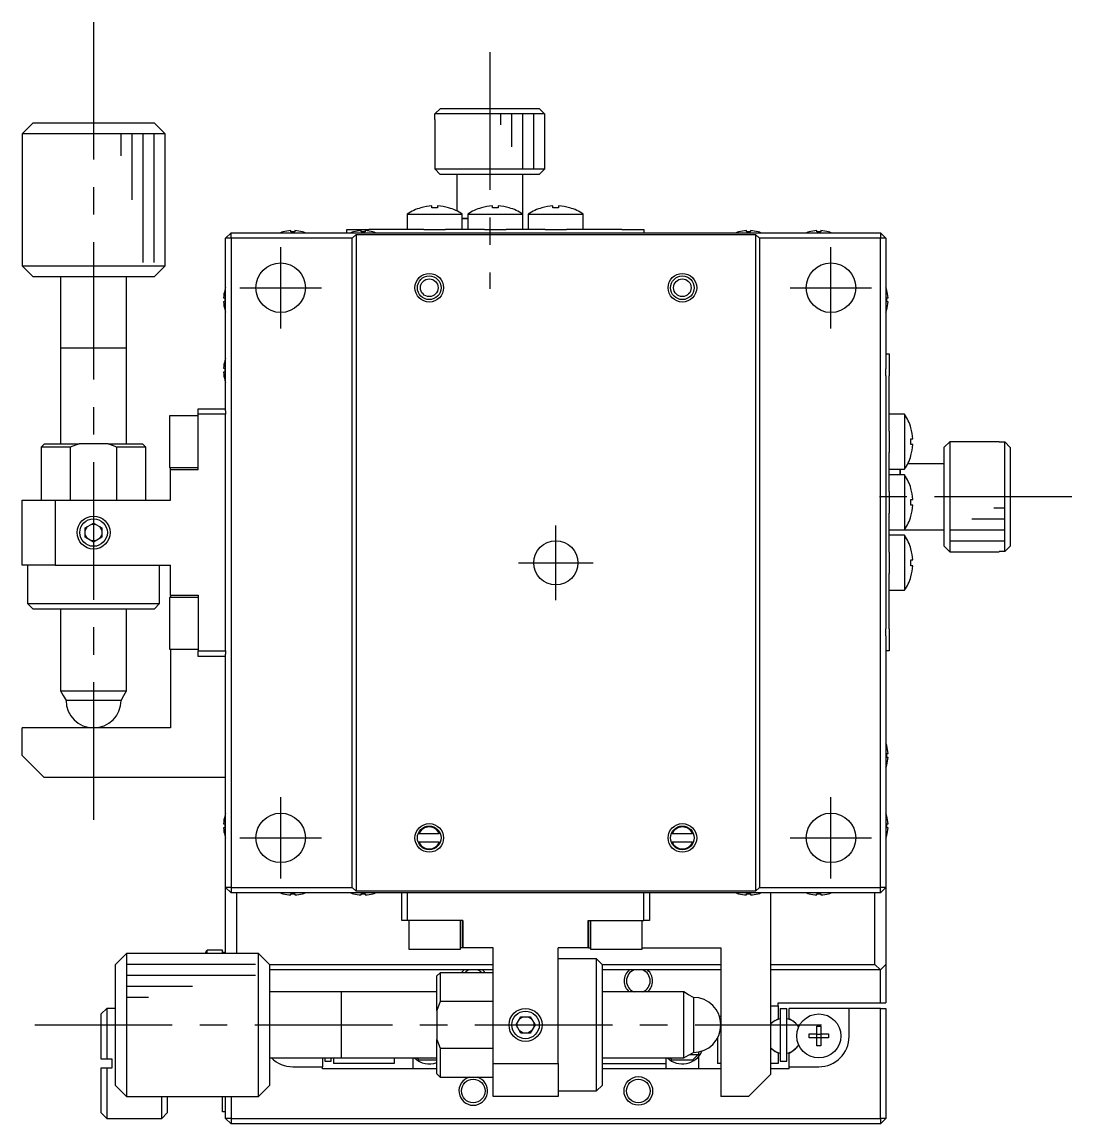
# Model space of a CAD drawing. Extents: x -312 to 352, y 11 to 577.
# Drawn here: x 256.9 to 352.3, y 272.4 to 372.5 of the extents above; entities that cross this region are included whole.
import ezdxf

# ---------------------------------------------------------------- set-up
doc = ezdxf.new("R2010")
doc.units = 0
doc.header["$LTSCALE"] = 10
doc.linetypes.add('CENTER', pattern=[2, 1.25, -0.25, 0.25, -0.25])
doc.layers.get('0').update_dxf_attribs({"linetype": 'CONTINUOUS'})
doc.layers.add('CENTER', color=1, linetype='CENTER')

msp = doc.modelspace()

# ---------------------------------------------------------------- linework, layer by layer
at = {"color": 7, "linetype": 'CONTINUOUS'}
for p, q in [((294.37516, 364.182619), (294.876947, 364.682619)), ((294.876947, 364.682619), (303.841321, 364.682619)), ((303.841321, 364.682619), (304.343109, 364.182619)), ((294.359134, 363.682619), (294.37516, 363.682619)), ((294.359134, 363.682619), (294.359134, 359.182619)), ((304.343109, 364.182619), (294.37516, 364.182619)), ((294.37516, 363.682619), (294.37516, 364.182619)), ((304.343109, 364.182619), (304.343109, 363.682619)), ((304.343109, 363.682619), (304.359134, 363.682619)), ((304.359134, 359.182619), (304.359134, 363.682619)), ((257.859134, 363.382619), (256.859134, 362.382619)), ((257.859134, 363.382619), (268.859134, 363.382619)), ((269.859134, 362.382619), (268.859134, 363.382619)), ((269.859134, 362.382619), (256.859134, 362.382619)), ((256.859134, 362.382619), (256.859134, 350.382619)), ((269.859134, 350.382619), (269.859134, 362.382619)), ((294.359134, 359.182619), (304.359134, 359.182619)), ((294.359134, 359.182619), (294.859134, 358.682619)), ((303.859134, 358.682619), (294.859134, 358.682619)), ((296.359134, 358.682619), (296.359134, 355.363748)), ((302.359134, 355.074276), (302.359134, 358.682619)), ((303.859134, 358.682619), (304.359134, 359.182619)), ((293.100545, 355.6452), (293.097201, 355.652055)), ((294.099134, 355.6452), (294.099134, 355.817572)), ((294.619134, 355.6452), (294.099134, 355.6452)), ((294.619134, 355.817572), (294.619134, 355.6452)), ((295.621067, 355.652055), (295.617724, 355.6452)), ((298.600545, 355.6452), (298.597201, 355.652055)), ((299.599134, 355.6452), (299.599134, 355.817572)), ((300.119134, 355.6452), (299.599134, 355.6452)), ((300.119134, 355.817572), (300.119134, 355.6452)), ((301.121067, 355.652055), (301.117724, 355.6452)), ((304.100545, 355.6452), (304.097201, 355.652055)), ((305.099134, 355.6452), (305.099134, 355.817572)), ((305.619134, 355.6452), (305.099134, 355.6452)), ((305.619134, 355.817572), (305.619134, 355.6452)), ((306.621067, 355.652055), (306.617724, 355.6452)), ((291.859134, 355.074276), (294.359134, 355.074276)), ((291.859134, 355.074276), (291.859134, 353.682619)), ((294.359134, 355.074276), (296.859134, 355.074276)), ((296.859134, 353.682619), (296.859134, 355.074276)), ((296.859134, 354.682619), (297.359134, 354.682619)), ((297.359134, 354.682619), (296.859134, 354.682619)), ((297.359134, 355.074276), (299.859134, 355.074276)), ((297.359134, 355.074276), (297.359134, 353.682619)), ((299.859134, 355.074276), (302.359134, 355.074276)), ((302.359134, 353.682619), (302.359134, 355.074276)), ((302.859134, 355.074276), (305.359134, 355.074276)), ((302.859134, 355.074276), (302.859134, 353.682619)), ((305.359134, 355.074276), (307.859134, 355.074276)), ((307.859134, 353.682619), (307.859134, 355.074276)), ((281.279134, 353.452141), (281.279134, 353.572478)), ((281.639134, 353.572478), (281.639134, 353.452141)), ((286.359134, 353.382619), (286.359134, 353.682619)), ((286.359134, 353.682619), (288.359134, 353.682619)), ((287.679134, 353.452141), (287.679134, 353.572478)), ((288.039134, 353.572478), (288.039134, 353.452141)), ((293.379338, 353.682619), (288.359134, 353.682619)), ((293.379338, 353.682619), (294.359134, 353.682619)), ((294.359134, 353.682619), (295.33893, 353.682619)), ((298.879338, 353.682619), (295.33893, 353.682619)), ((298.879338, 353.682619), (299.859134, 353.682619)), ((299.859134, 353.682619), (300.83893, 353.682619)), ((304.379338, 353.682619), (300.83893, 353.682619)), ((304.379338, 353.682619), (305.359134, 353.682619)), ((305.359134, 353.682619), (306.33893, 353.682619)), ((311.359134, 353.682619), (306.33893, 353.682619)), ((311.359134, 353.682619), (313.359134, 353.682619)), ((313.359134, 353.682619), (313.359134, 353.382619)), ((322.679134, 353.452141), (322.679134, 353.572478)), ((323.039134, 353.572478), (323.039134, 353.452141)), ((329.079134, 353.452141), (329.079134, 353.572478)), ((329.439134, 353.572478), (329.439134, 353.452141)), ((275.859134, 353.382619), (275.359134, 352.882619)), ((275.359134, 337.182619), (275.359134, 352.882619)), ((275.859134, 352.882619), (275.359134, 352.882619)), ((275.859134, 352.882619), (275.859134, 353.382619)), ((275.859134, 353.382619), (334.859134, 353.382619)), ((286.859134, 352.882619), (275.859134, 352.882619)), ((275.859134, 352.882619), (275.859134, 293.882619)), ((280.572773, 353.452141), (280.570518, 353.456763)), ((281.639134, 353.452141), (281.279134, 353.452141)), ((282.34775, 353.456763), (282.345496, 353.452141)), ((286.859134, 352.882619), (287.209134, 353.232619)), ((286.859134, 293.882619), (286.859134, 352.882619)), ((286.972773, 353.452141), (286.970518, 353.456763)), ((287.209134, 353.232619), (323.509134, 353.232619)), ((287.209134, 353.232619), (287.209134, 293.532619)), ((288.039134, 353.452141), (287.679134, 353.452141)), ((288.74775, 353.456763), (288.745496, 353.452141)), ((321.972773, 353.452141), (321.970518, 353.456763)), ((323.039134, 353.452141), (322.679134, 353.452141)), ((323.509134, 353.232619), (323.859134, 352.882619)), ((323.509134, 353.232619), (323.509134, 293.532619)), ((323.74775, 353.456763), (323.745496, 353.452141)), ((323.859134, 352.882619), (323.859134, 293.882619)), ((334.859134, 352.882619), (323.859134, 352.882619)), ((328.372773, 353.452141), (328.370518, 353.456763)), ((329.439134, 353.452141), (329.079134, 353.452141)), ((330.14775, 353.456763), (330.145496, 353.452141)), ((334.859134, 353.382619), (334.859134, 352.882619)), ((335.359134, 352.882619), (334.859134, 353.382619)), ((334.859134, 293.882619), (334.859134, 352.882619)), ((335.359134, 352.882619), (334.859134, 352.882619)), ((335.359134, 352.882619), (335.359134, 341.007119)), ((256.859134, 350.382619), (256.859401, 350.382619)), ((256.859134, 350.382619), (257.859134, 349.382619)), ((256.859401, 350.382619), (269.859134, 350.382619)), ((268.859134, 349.382619), (269.859134, 350.382619)), ((268.859134, 349.382619), (257.85936, 349.382619)), ((260.359134, 349.382619), (260.359134, 342.882619)), ((266.359134, 342.882619), (266.359134, 349.382619)), ((275.28499, 348.171235), (275.289613, 348.16898)), ((335.428656, 348.168981), (335.433278, 348.171235)), ((275.169275, 347.462619), (275.289613, 347.462619)), ((275.289613, 347.102619), (275.169275, 347.102619)), ((275.289613, 347.462619), (275.289613, 347.102619)), ((335.428656, 347.462619), (335.548993, 347.462619)), ((335.428656, 347.102619), (335.428656, 347.462619)), ((335.548993, 347.102619), (335.428656, 347.102619)), ((275.289613, 346.396258), (275.28499, 346.394003)), ((335.433278, 346.394003), (335.428656, 346.396258)), ((266.359139, 342.882619), (260.359129, 342.882619)), ((260.359134, 342.887619), (260.359134, 342.882619)), ((260.359134, 342.882619), (260.359134, 342.877619)), ((260.359134, 342.882619), (260.359134, 334.182638)), ((266.359134, 342.882619), (266.359134, 342.887619)), ((266.359134, 342.877619), (266.359134, 342.882619)), ((266.359134, 334.182638), (266.359134, 342.882619)), ((275.28499, 341.771235), (275.289613, 341.76898)), ((335.359134, 342.382619), (335.659134, 342.382619)), ((335.659134, 342.382619), (335.659134, 340.382619)), ((275.169275, 341.062619), (275.289613, 341.062619)), ((275.289613, 340.702619), (275.169275, 340.702619)), ((275.289613, 341.062619), (275.289613, 340.702619)), ((335.359134, 340.382619), (335.359134, 341.007119)), ((275.289613, 339.996258), (275.28499, 339.994003)), ((335.359134, 340.382619), (335.359134, 317.382619)), ((335.659134, 335.362415), (335.659134, 340.382619)), ((270.259134, 336.732619), (270.259134, 332.032619)), ((272.859134, 336.732619), (270.259134, 336.732619)), ((272.859134, 336.882619), (272.859134, 337.382619)), ((272.859134, 337.382619), (275.359134, 337.382619)), ((272.859134, 331.835091), (272.859134, 336.882619)), ((275.359134, 336.882619), (272.859134, 336.882619)), ((275.359134, 337.182619), (275.359134, 336.882619)), ((275.359134, 315.382619), (275.359134, 336.882619)), ((337.050792, 336.882619), (335.659134, 336.882619)), ((337.050792, 336.882619), (337.050792, 334.382619)), ((337.621715, 335.641209), (337.62857, 335.644552)), ((335.659134, 335.362415), (335.659134, 334.382619)), ((337.621715, 334.642619), (337.794087, 334.642619)), ((337.621715, 334.122619), (337.621715, 334.642619)), ((258.909134, 334.182619), (258.609134, 333.882619)), ((261.237814, 333.882619), (258.609134, 333.882619)), ((258.609134, 333.882619), (258.609134, 329.082619)), ((258.909134, 334.182619), (262.040044, 334.182619)), ((258.909134, 334.182619), (260.359134, 334.182619)), ((262.040044, 334.182619), (261.237814, 333.882619)), ((261.237814, 333.882619), (261.237814, 329.082619)), ((264.678225, 334.182619), (262.040044, 334.182619)), ((264.678225, 334.182619), (267.809134, 334.182619)), ((265.480455, 333.882619), (264.678225, 334.182619)), ((268.109134, 333.882619), (265.480455, 333.882619)), ((265.480455, 329.082619), (265.480455, 333.882619)), ((266.359134, 334.182619), (267.809134, 334.182619)), ((268.109134, 333.882619), (267.809134, 334.182619)), ((268.109134, 329.082619), (268.109134, 333.882619)), ((335.659134, 334.382619), (335.659134, 333.402823)), ((337.050792, 334.382619), (337.050792, 331.882619)), ((337.794087, 334.122619), (337.621715, 334.122619)), ((341.159134, 334.382619), (340.659134, 333.882619)), ((340.659134, 324.882619), (340.659134, 333.882619)), ((341.159134, 334.382619), (341.159134, 324.382619)), ((345.659134, 334.382619), (341.159134, 334.382619)), ((345.659134, 334.382619), (345.659134, 334.366593)), ((345.659134, 334.366593), (346.159134, 334.366593)), ((346.159134, 324.398645), (346.159134, 334.366593)), ((346.159134, 334.366593), (346.659134, 333.864806)), ((346.659134, 333.864806), (346.659134, 324.900432)), ((335.659134, 329.862415), (335.659134, 333.402823)), ((337.62857, 333.120686), (337.621715, 333.12403)), ((270.259134, 332.032619), (272.859134, 332.032619)), ((270.359134, 331.864464), (270.359134, 332.032619)), ((270.359134, 331.864464), (272.859134, 331.864464)), ((270.359134, 331.835091), (270.359134, 331.864464)), ((270.359134, 329.082619), (270.359134, 331.835091)), ((272.859134, 331.835091), (270.359134, 331.835091)), ((335.659134, 331.882619), (337.050792, 331.882619)), ((336.659134, 331.882619), (336.659134, 331.382619)), ((336.659134, 331.382619), (336.659134, 331.882619)), ((340.659134, 332.382619), (337.340263, 332.382619)), ((337.050792, 331.382619), (335.659134, 331.382619)), ((337.050792, 331.382619), (337.050792, 328.882619)), ((335.659134, 329.862415), (335.659134, 328.882619)), ((337.621715, 330.141209), (337.62857, 330.144552)), ((256.859134, 323.182619), (256.859134, 329.082619)), ((256.859134, 329.082619), (259.859134, 329.082619)), ((259.859134, 329.082619), (259.859134, 323.182619)), ((259.859134, 329.082619), (270.359134, 329.082619)), ((335.659134, 328.882619), (335.659134, 327.902823)), ((337.050792, 328.882619), (337.050792, 326.382619)), ((337.621715, 329.142619), (337.794087, 329.142619)), ((337.621715, 328.622619), (337.621715, 329.142619)), ((337.794087, 328.622619), (337.621715, 328.622619)), ((335.659134, 324.362415), (335.659134, 327.902823)), ((337.62857, 327.620686), (337.621715, 327.62403)), ((262.609134, 326.565632), (263.359134, 326.998644)), ((262.609134, 326.333581), (262.810096, 326.681657)), ((262.609134, 325.699606), (262.609134, 326.565632)), ((263.158172, 326.882619), (263.560096, 326.882619)), ((263.359134, 326.998644), (264.109134, 326.565632)), ((263.908172, 326.681657), (264.109134, 326.333581)), ((264.109134, 326.565632), (264.109134, 325.699606)), ((262.810096, 325.583581), (262.609134, 325.931657)), ((263.359134, 325.266594), (262.609134, 325.699606)), ((264.109134, 325.699606), (263.359134, 325.266594)), ((264.109134, 325.931657), (263.908172, 325.583581)), ((335.659134, 326.382619), (337.050792, 326.382619)), ((337.050792, 325.882619), (335.659134, 325.882619)), ((337.050792, 326.382619), (340.659134, 326.382619)), ((337.050792, 325.882619), (337.050792, 323.382619)), ((263.560096, 325.382619), (263.158172, 325.382619)), ((337.621715, 324.641209), (337.62857, 324.644552)), ((340.659134, 324.882619), (341.159134, 324.382619)), ((346.659134, 324.900432), (346.159134, 324.398645)), ((335.659134, 324.362415), (335.659134, 323.382619)), ((337.621715, 323.642619), (337.794087, 323.642619)), ((337.621715, 323.122619), (337.621715, 323.642619)), ((341.159134, 324.382619), (345.659134, 324.382619)), ((346.159134, 324.398645), (345.659134, 324.398645)), ((345.659134, 324.398645), (345.659134, 324.382619)), ((259.859134, 323.182619), (256.859134, 323.182619)), ((257.359134, 323.182619), (257.359134, 319.682619)), ((259.859134, 323.182619), (270.359134, 323.182619)), ((269.359134, 319.682619), (269.359134, 323.182619)), ((270.359134, 320.430147), (270.359134, 323.182619)), ((335.659134, 323.382619), (335.659134, 322.402823)), ((337.050792, 323.382619), (337.050792, 320.882619)), ((337.794087, 323.122619), (337.621715, 323.122619)), ((335.659134, 317.382619), (335.659134, 322.402823)), ((337.62857, 322.120686), (337.621715, 322.12403)), ((335.659134, 320.882619), (337.050792, 320.882619)), ((257.359134, 319.682619), (269.359134, 319.682619)), ((257.359134, 319.682619), (257.859134, 319.182619)), ((268.859134, 319.182619), (269.359134, 319.682619)), ((270.259134, 320.232619), (270.259134, 315.532619)), ((272.859134, 320.232619), (270.259134, 320.232619)), ((270.359134, 320.430147), (272.859134, 320.430147)), ((270.359134, 320.400774), (270.359134, 320.430147)), ((272.859134, 320.400774), (270.359134, 320.400774)), ((270.359134, 320.400774), (270.359134, 320.232619)), ((272.859134, 320.430147), (272.859134, 315.382619)), ((268.859134, 319.182619), (257.859134, 319.182619)), ((260.359134, 319.1826), (260.359134, 311.748644)), ((266.359134, 311.748644), (266.359134, 319.1826)), ((335.359134, 316.758119), (335.359134, 317.382619)), ((335.359134, 316.758119), (335.359134, 293.882619)), ((335.659134, 317.382619), (335.659134, 315.382619)), ((270.259134, 315.532619), (272.859134, 315.532619)), ((270.359134, 315.532619), (270.359134, 308.382619)), ((272.859134, 315.382619), (275.359134, 315.382619)), ((272.859134, 314.882619), (272.859134, 315.382619)), ((275.359134, 314.882619), (272.859134, 314.882619)), ((275.359134, 315.382619), (275.359134, 315.082619)), ((275.359134, 293.882619), (275.359134, 315.082619)), ((335.659134, 315.382619), (335.359134, 315.382619)), ((260.359134, 311.748644), (260.609134, 311.315632)), ((260.359257, 311.748644), (266.359134, 311.748644)), ((266.109134, 311.315632), (266.359134, 311.748644)), ((260.609134, 311.315632), (260.859134, 310.882619)), ((265.859134, 310.882619), (260.859237, 310.882619)), ((265.859134, 310.882619), (266.109134, 311.315632)), ((270.359134, 308.382619), (256.859134, 308.382619)), ((256.859134, 305.882619), (256.859134, 308.382619)), ((335.428656, 306.768981), (335.433278, 306.771235)), ((256.859134, 305.882619), (258.859134, 303.882619)), ((335.428656, 306.062619), (335.548993, 306.062619)), ((335.428656, 305.702619), (335.428656, 306.062619)), ((335.548993, 305.702619), (335.428656, 305.702619)), ((335.433278, 304.994003), (335.428656, 304.996258)), ((275.359134, 303.882619), (258.859134, 303.882619)), ((275.169275, 299.662619), (275.289613, 299.662619)), ((275.28499, 300.371235), (275.289613, 300.36898)), ((275.289613, 299.662619), (275.289613, 299.302619)), ((335.428656, 300.368981), (335.433278, 300.371235)), ((335.428656, 299.662619), (335.548993, 299.662619)), ((335.428656, 299.302619), (335.428656, 299.662619)), ((275.289613, 299.302619), (275.169275, 299.302619)), ((275.289613, 298.596258), (275.28499, 298.594003)), ((292.942619, 298.782619), (292.860745, 298.782619)), ((292.942619, 298.782619), (294.775649, 298.782619)), ((294.857524, 298.782619), (294.775649, 298.782619)), ((315.942619, 298.782619), (315.860745, 298.782619)), ((315.942619, 298.782619), (317.775649, 298.782619)), ((317.857524, 298.782619), (317.775649, 298.782619)), ((335.548993, 299.302619), (335.428656, 299.302619)), ((335.433278, 298.594003), (335.428656, 298.596258)), ((292.860745, 297.982619), (292.942619, 297.982619)), ((294.775649, 297.982619), (292.942619, 297.982619)), ((294.775649, 297.982619), (294.857524, 297.982619)), ((315.860745, 297.982619), (315.942619, 297.982619)), ((317.775649, 297.982619), (315.942619, 297.982619)), ((317.775649, 297.982619), (317.857524, 297.982619)), ((275.359134, 287.882619), (275.359134, 293.882619)), ((275.859134, 293.882619), (275.359134, 293.882619)), ((275.359134, 293.882619), (275.859134, 293.382619)), ((275.859134, 293.882619), (275.859134, 293.382619)), ((275.859134, 293.882619), (286.859134, 293.882619)), ((287.209134, 293.532619), (286.859134, 293.882619)), ((323.509134, 293.532619), (287.209134, 293.532619)), ((323.859134, 293.882619), (323.509134, 293.532619)), ((323.859134, 293.882619), (334.859134, 293.882619)), ((335.359134, 293.882619), (334.859134, 293.882619)), ((334.859134, 293.382619), (334.859134, 293.882619)), ((334.859134, 293.382619), (335.359134, 293.882619)), ((335.359134, 293.882619), (335.359134, 286.882619)), ((334.859134, 293.382619), (275.859134, 293.382619)), ((276.359134, 293.382619), (276.359134, 287.882619)), ((280.570518, 293.308475), (280.572773, 293.313097)), ((281.279134, 293.313097), (281.639134, 293.313097)), ((281.279134, 293.19276), (281.279134, 293.313097)), ((281.639134, 293.313097), (281.639134, 293.19276)), ((282.345496, 293.313097), (282.34775, 293.308475)), ((286.970518, 293.308475), (286.972773, 293.313097)), ((287.679134, 293.313097), (288.039134, 293.313097)), ((287.679134, 293.19276), (287.679134, 293.313097)), ((288.039134, 293.313097), (288.039134, 293.19276)), ((288.745496, 293.313097), (288.74775, 293.308475)), ((291.359134, 290.882619), (291.359134, 293.382619)), ((291.859134, 293.382619), (291.859134, 290.882619)), ((313.359134, 290.882619), (313.359134, 293.382619)), ((313.859134, 293.382619), (313.859134, 290.882619)), ((321.970518, 293.308475), (321.972773, 293.313097)), ((322.679134, 293.313097), (323.039134, 293.313097)), ((322.679134, 293.19276), (322.679134, 293.313097)), ((323.039134, 293.313097), (323.039134, 293.19276)), ((323.745496, 293.313097), (323.74775, 293.308475)), ((324.859134, 293.382619), (324.859134, 276.882619)), ((328.370518, 293.308475), (328.372773, 293.313097)), ((329.079134, 293.313097), (329.439134, 293.313097)), ((329.079134, 293.19276), (329.079134, 293.313097)), ((329.439134, 293.313097), (329.439134, 293.19276)), ((330.145496, 293.313097), (330.14775, 293.308475)), ((334.359134, 286.882619), (334.359134, 293.382619)), ((291.859134, 290.882619), (291.359134, 290.882619)), ((296.906662, 290.882619), (291.859134, 290.882619)), ((292.009134, 290.882619), (292.009134, 288.282619)), ((296.709134, 288.282619), (296.709134, 290.882619)), ((296.87729, 288.382619), (296.87729, 290.882619)), ((296.906662, 290.882619), (296.906662, 288.382619)), ((308.311607, 290.882619), (313.359134, 290.882619)), ((308.311607, 288.382619), (308.311607, 290.882619)), ((308.340979, 290.882619), (308.340979, 288.382619)), ((308.509134, 290.882619), (308.509134, 288.282619)), ((313.209134, 288.282619), (313.209134, 290.882619)), ((313.859134, 290.882619), (313.359134, 290.882619)), ((266.359134, 287.882619), (265.359134, 286.882619)), ((266.359134, 287.882619), (266.359134, 274.882619)), ((278.359134, 287.882619), (266.359134, 287.882619)), ((273.667477, 287.882619), (273.667477, 288.182619)), ((275.059134, 288.182619), (273.667477, 288.182619)), ((275.059134, 287.982619), (275.059134, 288.182619)), ((275.059134, 287.982619), (275.359134, 287.982619)), ((275.059134, 287.882619), (275.059134, 287.982619)), ((278.359134, 274.882886), (278.359134, 287.882619)), ((279.359134, 286.882619), (278.359134, 287.882619)), ((292.009134, 288.282619), (296.709134, 288.282619)), ((296.87729, 288.382619), (296.709134, 288.382619)), ((296.906662, 288.382619), (296.87729, 288.382619)), ((299.659134, 288.382619), (296.906662, 288.382619)), ((299.659134, 277.882619), (299.659134, 288.382619)), ((308.311607, 288.382619), (305.559134, 288.382619)), ((305.559134, 277.882619), (305.559134, 288.382619)), ((308.340979, 288.382619), (308.311607, 288.382619)), ((308.340979, 288.382619), (308.509134, 288.382619)), ((308.509134, 288.282619), (313.209134, 288.282619)), ((313.209134, 288.382619), (320.359134, 288.382619)), ((320.359134, 288.382619), (320.359134, 274.882619)), ((265.359134, 275.882619), (265.359134, 286.882619)), ((279.359134, 286.882619), (299.659134, 286.882619)), ((279.359134, 286.882619), (279.359134, 275.882845)), ((309.059134, 287.382619), (305.559134, 287.382619)), ((309.059134, 275.382619), (309.059134, 287.382619)), ((309.559134, 286.882619), (309.059134, 287.382619)), ((309.559134, 286.882619), (320.359134, 286.882619)), ((309.559134, 286.882619), (309.559134, 275.882619)), ((324.859134, 286.882619), (334.359134, 286.882619)), ((334.359134, 286.882619), (334.859134, 286.382619)), ((334.859134, 286.382619), (335.359134, 286.882619)), ((335.359134, 286.882619), (335.359134, 283.382619)), ((299.659134, 286.382619), (279.359134, 286.382619)), ((294.859134, 286.132619), (294.559134, 285.832619)), ((294.559134, 284.382619), (294.559134, 285.832619)), ((294.559134, 282.70171), (294.559134, 285.832619)), ((294.859134, 286.132619), (294.859134, 283.503939)), ((299.659134, 286.132619), (294.859134, 286.132619)), ((320.359134, 286.382619), (309.559134, 286.382619)), ((334.859134, 286.382619), (324.859134, 286.382619)), ((334.859134, 283.382619), (334.859134, 286.382619)), ((285.859134, 284.382619), (279.359134, 284.382619)), ((285.859134, 284.382619), (285.854134, 284.382619)), ((285.859134, 284.382624), (285.859134, 278.382614)), ((285.864134, 284.382619), (285.859134, 284.382619)), ((294.559115, 284.382619), (285.859134, 284.382619)), ((294.859134, 283.503939), (294.559134, 282.70171)), ((299.659134, 283.503939), (294.859134, 283.503939)), ((316.993109, 284.382619), (309.559154, 284.382619)), ((316.993109, 278.382742), (316.993109, 284.382619)), ((317.426122, 284.132619), (316.993109, 284.382619)), ((317.859134, 283.882619), (317.426122, 284.132619)), ((317.859134, 283.882619), (317.859134, 278.882722)), ((264.559134, 282.882619), (264.059134, 282.382619)), ((264.559134, 282.882619), (264.559134, 278.282619)), ((265.359134, 282.882619), (264.559134, 282.882619)), ((294.559134, 282.70171), (294.559134, 280.063528)), ((324.859134, 283.132619), (325.559134, 283.132619)), ((325.559134, 283.382619), (334.859134, 283.382619)), ((325.559134, 283.132619), (325.559134, 283.382619)), ((325.559134, 283.132619), (325.559134, 281.933425)), ((325.759134, 282.882619), (326.359134, 282.882619)), ((325.759134, 282.882619), (325.759134, 278.082619)), ((326.359134, 278.082619), (326.359134, 282.882619)), ((326.559134, 281.933425), (326.559134, 282.882619)), ((332.009134, 282.882619), (326.559134, 282.882619)), ((332.009134, 280.332619), (332.009134, 282.882619)), ((334.859134, 282.882619), (332.009134, 282.882619)), ((334.859134, 283.382619), (335.359134, 283.382619)), ((334.859134, 272.882619), (334.859134, 282.882619)), ((334.859134, 282.882619), (335.359134, 282.882619)), ((335.359134, 282.882619), (335.359134, 272.882619)), ((264.059134, 278.282619), (264.059134, 282.382619)), ((301.743109, 281.382619), (302.176122, 282.132619)), ((301.859134, 281.181657), (301.859134, 281.583581)), ((302.060096, 281.931657), (302.408172, 282.132619)), ((302.176122, 282.132619), (303.042147, 282.132619)), ((302.810096, 282.132619), (303.158172, 281.931657)), ((303.042147, 282.132619), (303.47516, 281.382619)), ((303.359134, 281.583581), (303.359134, 281.181657)), ((320.227678, 282.182619), (320.359134, 282.182619)), ((325.299039, 281.783259), (325.559134, 281.933425)), ((326.819229, 281.783259), (326.559134, 281.933425)), ((302.176122, 280.632619), (301.743109, 281.382619)), ((302.408172, 280.632619), (302.060096, 280.833581)), ((303.042147, 280.632619), (302.176122, 280.632619)), ((303.158172, 280.833581), (302.810096, 280.632619)), ((303.47516, 281.382619), (303.042147, 280.632619)), ((328.372773, 280.562619), (329.079134, 280.562619)), ((328.372773, 280.202619), (328.372773, 280.562619)), ((329.079134, 281.26898), (329.439134, 281.26898)), ((329.079134, 280.562619), (329.079134, 281.26898)), ((329.089506, 280.552247), (329.079134, 280.562619)), ((329.089506, 280.212991), (329.089506, 280.552247)), ((329.089506, 280.552247), (329.428762, 280.552247)), ((329.428762, 280.552247), (329.439134, 280.562619)), ((329.428762, 280.552247), (329.428762, 280.212991)), ((329.439134, 281.26898), (329.439134, 280.562619)), ((329.439134, 280.562619), (330.145496, 280.562619)), ((330.145496, 280.562619), (330.145496, 280.202619)), ((294.559134, 276.932619), (294.559134, 280.063528)), ((294.559134, 280.063528), (294.859134, 279.261299)), ((320.059134, 280.195185), (320.059134, 277.882619)), ((329.079134, 280.202619), (328.372773, 280.202619)), ((329.089506, 280.212991), (329.079134, 280.202619)), ((329.079134, 279.496258), (329.079134, 280.202619)), ((329.439134, 279.496258), (329.079134, 279.496258)), ((329.428762, 280.212991), (329.089506, 280.212991)), ((329.428762, 280.212991), (329.439134, 280.202619)), ((329.439134, 280.202619), (329.439134, 279.496258)), ((330.145496, 280.202619), (329.439134, 280.202619)), ((294.859134, 279.261299), (294.859134, 276.632619)), ((294.859134, 279.261299), (299.659134, 279.261299)), ((316.993109, 278.382619), (317.426122, 278.632619)), ((317.426122, 278.632619), (317.859134, 278.882619)), ((317.512724, 278.682619), (318.301136, 278.682619)), ((318.301136, 278.682619), (317.771989, 278.182619)), ((318.301136, 278.682619), (318.359134, 278.682619)), ((318.359134, 278.682619), (318.359134, 278.933129)), ((318.359134, 277.382619), (318.359134, 278.546195)), ((325.559134, 278.831813), (325.299039, 278.981979)), ((325.559134, 278.831813), (325.559134, 277.882619)), ((326.559134, 278.831813), (326.819229, 278.981979)), ((326.559134, 277.582619), (326.559134, 278.831813)), ((264.559134, 278.282619), (264.059134, 278.282619)), ((264.059134, 273.382619), (264.059134, 277.482619)), ((264.059134, 277.482619), (264.559134, 277.482619)), ((265.059134, 278.282619), (264.559134, 278.282619)), ((264.559134, 277.482619), (264.559134, 272.882619)), ((264.559134, 277.482619), (265.059134, 277.482619)), ((265.059134, 277.482619), (265.059134, 278.282619)), ((279.359134, 278.382619), (285.859134, 278.382619)), ((281.459134, 277.582619), (284.159134, 277.582619)), ((284.159134, 278.382619), (284.159134, 277.582619)), ((284.159134, 277.382619), (284.159134, 277.582619)), ((284.359134, 278.382619), (284.359134, 278.082619)), ((284.359134, 278.082619), (284.959134, 278.082619)), ((284.959134, 278.082619), (284.959134, 278.382619)), ((285.159134, 278.382619), (285.159134, 277.882619)), ((290.659134, 277.882619), (285.159134, 277.882619)), ((285.854134, 278.382619), (285.859134, 278.382619)), ((285.859134, 278.382619), (285.864134, 278.382619)), ((285.859134, 278.382619), (294.559115, 278.382619)), ((290.659134, 278.382619), (290.659134, 277.882619)), ((292.359134, 278.382619), (292.359134, 277.382619)), ((292.939034, 278.182619), (292.725875, 278.381027)), ((294.559134, 278.182619), (292.939034, 278.182619)), ((294.559134, 276.932619), (294.559134, 278.382619)), ((299.659134, 277.882619), (305.559134, 277.882619)), ((299.659134, 274.882619), (299.659134, 277.882619)), ((305.559134, 277.882619), (305.559134, 274.882619)), ((309.559134, 277.882619), (315.359134, 277.882619)), ((309.559154, 278.382619), (316.993109, 278.382619)), ((315.359134, 278.382619), (315.359134, 277.382619)), ((315.939034, 278.182619), (315.725875, 278.381027)), ((317.771989, 278.182619), (315.939034, 278.182619)), ((317.779235, 278.182619), (317.771989, 278.182619)), ((320.359134, 277.882619), (320.059134, 277.882619)), ((325.559134, 277.882619), (324.859134, 277.882619)), ((325.759134, 278.082619), (326.359134, 278.082619)), ((326.559134, 277.382619), (326.559134, 277.582619)), ((326.559134, 277.582619), (329.259134, 277.582619)), ((294.559134, 277.382619), (284.159134, 277.382619)), ((294.559134, 276.932619), (294.859134, 276.632619)), ((294.859134, 276.632619), (299.659134, 276.632619)), ((320.359134, 277.382619), (309.559134, 277.382619)), ((322.859134, 274.882619), (324.859134, 276.882619)), ((326.559134, 277.382619), (324.859134, 277.382619)), ((265.359134, 275.882619), (266.359134, 274.882619)), ((278.359134, 274.882619), (279.359134, 275.882619)), ((309.059134, 275.382619), (309.559134, 275.882619)), ((266.359134, 274.882619), (278.359134, 274.882619)), ((269.559134, 272.882619), (269.559134, 274.882619)), ((270.059134, 274.882619), (270.059134, 273.382619)), ((274.059134, 274.882619), (275.059134, 274.882619)), ((275.059134, 273.482619), (275.059134, 274.882619)), ((275.359134, 272.882619), (275.359134, 274.882619)), ((275.859134, 274.882619), (275.859134, 272.882619)), ((278.359134, 274.882619), (278.359134, 274.882886)), ((305.559134, 274.882619), (299.659134, 274.882619)), ((305.559134, 275.382619), (309.059134, 275.382619)), ((322.859134, 274.882619), (320.359134, 274.882619)), ((275.359134, 273.482619), (275.059134, 273.482619)), ((264.059134, 273.382619), (264.559134, 272.882619)), ((264.559134, 272.882619), (269.559134, 272.882619)), ((269.559134, 272.882619), (270.059134, 273.382619)), ((275.859134, 272.882619), (275.359134, 272.882619)), ((275.359134, 272.882619), (275.859134, 272.382619)), ((275.859134, 272.882619), (334.859134, 272.882619)), ((275.859134, 272.882619), (275.859134, 272.382619)), ((335.359134, 272.882619), (334.859134, 272.882619)), ((334.859134, 272.882619), (334.859134, 272.382619)), ((335.359134, 272.882619), (334.859134, 272.382619)), ((334.859134, 272.382619), (275.859134, 272.382619))]:
    msp.add_line(p, q, dxfattribs=at)
at = {"color": 3, "linetype": 'CONTINUOUS'}
for p, q in [((300.359134, 363.182619), (300.359134, 364.182619)), ((301.359134, 361.182619), (301.359134, 364.182619)), ((302.359134, 359.182619), (302.359134, 364.182619)), ((303.359134, 359.182619), (303.359134, 364.182619)), ((265.859134, 360.382619), (265.859134, 362.382619)), ((266.859134, 356.382619), (266.859134, 362.382619)), ((267.859134, 350.682619), (267.859134, 362.382619)), ((268.859134, 350.682619), (268.859134, 362.382619)), ((345.159134, 328.382619), (346.159134, 328.382619)), ((343.159134, 327.382619), (346.159134, 327.382619)), ((341.159134, 326.382619), (346.159134, 326.382619)), ((341.159134, 325.382619), (346.159134, 325.382619)), ((278.059134, 286.882619), (266.359134, 286.882619)), ((278.059134, 285.882619), (266.359134, 285.882619)), ((272.359134, 284.882619), (266.359134, 284.882619)), ((268.359134, 283.882619), (266.359134, 283.882619))]:
    msp.add_line(p, q, dxfattribs=at)
at = {"color": 7, "linetype": 'CONTINUOUS'}
for centre, radius in [((280.359134, 348.382619), 2.25), ((330.359134, 348.382619), 2.25), ((293.859134, 348.382619), 1.075), ((293.859134, 348.382619), 0.8), ((316.859134, 348.382619), 1.075), ((316.859134, 348.382619), 0.8), ((263.359134, 326.132619), 1.25), ((305.359134, 323.382619), 2), ((280.359134, 298.382619), 2.25), ((330.359134, 298.382619), 2.25), ((293.859134, 298.382619), 1.075), ((316.859134, 298.382619), 1.075), ((302.609134, 281.382619), 1.25), ((329.259134, 280.382619), 2), ((297.859134, 275.382619), 1.075), ((312.859134, 275.382619), 1.075)]:
    msp.add_circle(centre, radius, dxfattribs=at)
at = {"color": 3, "linetype": 'CONTINUOUS'}
for centre, radius in [((293.859134, 348.382619), 1.3), ((316.859134, 348.382619), 1.3), ((263.359134, 326.132619), 1.5), ((293.859134, 298.382619), 1.3), ((316.859134, 298.382619), 1.3), ((302.609134, 281.382619), 1.5), ((312.859134, 275.382619), 1.3)]:
    msp.add_circle(centre, radius, dxfattribs=at)
at = {"color": 7, "linetype": 'CONTINUOUS'}
for centre, radius, start, end in [((294.359134, 351.332619), 4.5, 106.285843, 123.748989), ((294.359134, 351.332619), 4.492483, 93.317816, 106.26943), ((294.359134, 351.332619), 4.492483, 73.73057, 86.682184), ((294.359134, 351.332619), 4.5, 56.251011, 73.714157), ((299.859134, 351.332619), 4.5, 106.285843, 123.748989), ((299.859134, 351.332619), 4.492483, 93.317816, 106.26943), ((299.859134, 351.332619), 4.492483, 73.73057, 86.682184), ((299.859134, 351.332619), 4.5, 56.251011, 73.714157), ((305.359134, 351.332619), 4.5, 106.285843, 123.748989), ((305.359134, 351.332619), 4.492483, 93.317816, 106.26943), ((305.359134, 351.332619), 4.492483, 73.73057, 86.682184), ((305.359134, 351.332619), 4.5, 56.251011, 73.714157), ((281.459134, 350.382619), 3.194933, 93.229709, 106.106712), ((281.459134, 350.382619), 3.194933, 73.893288, 86.770291), ((287.859134, 350.382619), 3.194933, 93.229709, 106.106712), ((287.859134, 350.382619), 3.194933, 73.893288, 86.770291), ((322.859134, 350.382619), 3.194933, 93.229709, 106.106712), ((322.859134, 350.382619), 3.194933, 73.893288, 86.770291), ((329.259134, 350.382619), 3.194933, 93.229709, 106.106712), ((329.259134, 350.382619), 3.194933, 73.893288, 86.770291), ((281.459134, 350.382619), 3.2, 106.122533, 110.364135), ((281.459134, 350.382619), 3.2, 69.635865, 73.877467), ((287.859134, 350.382619), 3.2, 106.122533, 110.364135), ((287.859134, 350.382619), 3.2, 69.635865, 73.877467), ((322.859134, 350.382619), 3.2, 106.122533, 110.364135), ((322.859134, 350.382619), 3.2, 69.635865, 73.877467), ((329.259134, 350.382619), 3.2, 106.122533, 110.364135), ((329.259134, 350.382619), 3.2, 69.635865, 73.877467), ((278.359134, 347.282619), 3.194933, 163.893288, 176.770291), ((278.359134, 347.282619), 3.2, 159.635865, 163.877467), ((332.359134, 347.282619), 3.2, 16.122533, 20.364135), ((332.359134, 347.282619), 3.194933, 3.229709, 16.106712), ((278.359134, 347.282619), 3.194933, 183.229709, 196.106712), ((332.359134, 347.282619), 3.194933, 343.893288, 356.770291), ((278.359134, 347.282619), 3.2, 196.122533, 200.364135), ((332.359134, 347.282619), 3.2, 339.635865, 343.877467), ((278.359134, 340.882619), 3.194933, 163.893288, 176.770291), ((278.359134, 340.882619), 3.2, 159.635865, 163.877467), ((278.359134, 340.882619), 3.194933, 183.229709, 196.106712), ((278.359134, 340.882619), 3.2, 196.122533, 200.364135), ((333.309134, 334.382619), 4.5, 16.285843, 33.748989), ((333.309134, 334.382619), 4.492483, 3.317816, 16.26943), ((333.309134, 334.382619), 4.492483, 343.73057, 356.682184), ((333.309134, 334.382619), 4.5, 326.251011, 343.714157), ((333.309134, 328.882619), 4.5, 16.285843, 33.748989), ((333.309134, 328.882619), 4.492483, 3.317816, 16.26943), ((333.309134, 328.882619), 4.492483, 343.73057, 356.682184), ((333.309134, 328.882619), 4.5, 326.251011, 343.714157), ((333.309134, 323.382619), 4.5, 16.285843, 33.748989), ((333.309134, 323.382619), 4.492483, 3.317816, 16.26943), ((333.309134, 323.382619), 4.492483, 343.73057, 356.682184), ((333.309134, 323.382619), 4.5, 326.251011, 343.714157), ((263.359134, 310.882619), 2.5, 180, 270), ((263.359134, 310.882619), 2.5, 270, 0), ((332.359134, 305.882619), 3.2, 16.122533, 20.364135), ((332.359134, 305.882619), 3.194933, 3.229709, 16.106712), ((332.359134, 305.882619), 3.194933, 343.893288, 356.770291), ((332.359134, 305.882619), 3.2, 339.635865, 343.877467), ((278.359134, 299.482619), 3.2, 159.635865, 163.877467), ((332.359134, 299.482619), 3.2, 16.122533, 20.364135), ((278.359134, 299.482619), 3.194933, 163.893288, 176.770291), ((332.359134, 299.482619), 3.194933, 3.229709, 16.106712), ((278.359134, 299.482619), 3.194933, 183.229709, 196.106712), ((278.359134, 299.482619), 3.2, 196.122533, 200.364135), ((293.859134, 298.382619), 1, 23.578179, 156.421822), ((316.859134, 298.382619), 1, 23.578179, 156.421822), ((332.359134, 299.482619), 3.2, 339.635865, 343.877467), ((332.359134, 299.482619), 3.194933, 343.893288, 356.770291), ((293.859134, 298.382619), 1, 203.578179, 336.421822), ((316.859134, 298.382619), 1, 203.578179, 336.421822), ((281.459134, 296.382619), 3.2, 249.635865, 253.877467), ((281.459134, 296.382619), 3.194933, 253.893288, 266.770291), ((281.459134, 296.382619), 3.194933, 273.229709, 286.106712), ((281.459134, 296.382619), 3.2, 286.122533, 290.364135), ((287.859134, 296.382619), 3.2, 249.635865, 253.877467), ((287.859134, 296.382619), 3.194933, 253.893288, 266.770291), ((287.859134, 296.382619), 3.194933, 273.229709, 286.106712), ((287.859134, 296.382619), 3.2, 286.122533, 290.364135), ((322.859134, 296.382619), 3.2, 249.635865, 253.877467), ((322.859134, 296.382619), 3.194933, 253.893288, 266.770291), ((322.859134, 296.382619), 3.194933, 273.229709, 286.106712), ((322.859134, 296.382619), 3.2, 286.122533, 290.364135), ((329.259134, 296.382619), 3.2, 249.635865, 253.877467), ((329.259134, 296.382619), 3.194933, 253.893288, 266.770291), ((329.259134, 296.382619), 3.194933, 273.229709, 286.106712), ((329.259134, 296.382619), 3.2, 286.122533, 290.364135), ((277.409134, 285.682619), 4.5, 146.251011, 150.732422), ((297.859134, 285.382619), 1.075, 111.528904, 135.759281), ((297.859134, 285.382619), 1.075, 44.240719, 68.471096), ((312.859134, 285.382619), 1.075, 111.528904, 180), ((312.859134, 285.382619), 1.075, 291.528904, 68.471096), ((312.859134, 285.382619), 1.075, 180, 248.471096), ((317.859134, 281.382619), 2.5, 0, 90), ((326.059135, 280.382619), 1.5875, 134.999751, 139.10461), ((326.174039, 280.267714), 1.75, 135, 138.709556), ((326.174039, 280.267714), 1.75, 120, 135), ((326.059135, 280.382619), 1.5875, 100.89309, 134.999751), ((326.059135, 280.382619), 1.5875, 44.999751, 79.106984), ((325.944229, 280.267714), 1.75, 45, 60), ((325.944229, 280.267714), 1.75, 31.881533, 45), ((326.059135, 280.382619), 1.5875, 30.433263, 44.999751), ((317.859134, 281.382619), 2.5, 270, 0), ((325.944229, 280.497524), 1.75, 315, 328.118467), ((326.059135, 280.382619), 1.5875, 315.000249, 329.566737), ((329.259134, 280.332619), 2.75, 270, 0), ((316.85934, 279.782638), 1.94385, 226.080224, 336.528385), ((326.059135, 280.382619), 1.5875, 220.89539, 225.000249), ((326.174039, 280.497524), 1.75, 221.290444, 225), ((326.174039, 280.497524), 1.75, 225, 240), ((326.059135, 280.382619), 1.5875, 225.000249, 259.10691), ((326.059135, 280.382619), 1.5875, 280.893016, 315.000249), ((325.944229, 280.497524), 1.75, 300, 315), ((281.459134, 280.332619), 2.75, 225.160997, 270), ((293.858691, 279.780772), 1.942056, 226.055848, 291.14721)]:
    msp.add_arc(centre, radius, start, end, dxfattribs=at)
at = {"color": 3, "linetype": 'CONTINUOUS'}
for centre, start, end in [((297.859134, 285.382619), 129.715137, 144.765582), ((297.859134, 285.382619), 35.234418, 50.284863), ((312.859134, 285.382619), 129.715137, 230.284863), ((312.859134, 285.382619), 0, 50.284863), ((312.859134, 285.382619), 309.715137, 0), ((297.859134, 275.382619), 105.942369, 74.057631)]:
    msp.add_arc(centre, 1.3, start, end, dxfattribs=at)
at = {"layer": 'CENTER', "color": 1, "linetype": 'CENTER'}
for p, q in [((263.359134, 372.532619), (263.359134, 298.282619)), ((299.359134, 369.782619), (299.359134, 348.282619)), ((280.359134, 344.682619), (280.359134, 352.082619)), ((330.359134, 344.682619), (330.359134, 352.082619)), ((276.659134, 348.382619), (284.059134, 348.382619)), ((326.659134, 348.382619), (334.059134, 348.382619)), ((352.259134, 329.382619), (332.509134, 329.382619)), ((305.359134, 319.982619), (305.359134, 326.782619)), ((301.959134, 323.382619), (308.759134, 323.382619)), ((280.359134, 294.682619), (280.359134, 302.082619)), ((330.359134, 294.682619), (330.359134, 302.082619)), ((276.659134, 298.382619), (284.059134, 298.382619)), ((326.659134, 298.382619), (334.059134, 298.382619)), ((258.009134, 281.382619), (329.509134, 281.382619))]:
    msp.add_line(p, q, dxfattribs=at)

doc.saveas('drawing.dxf')
